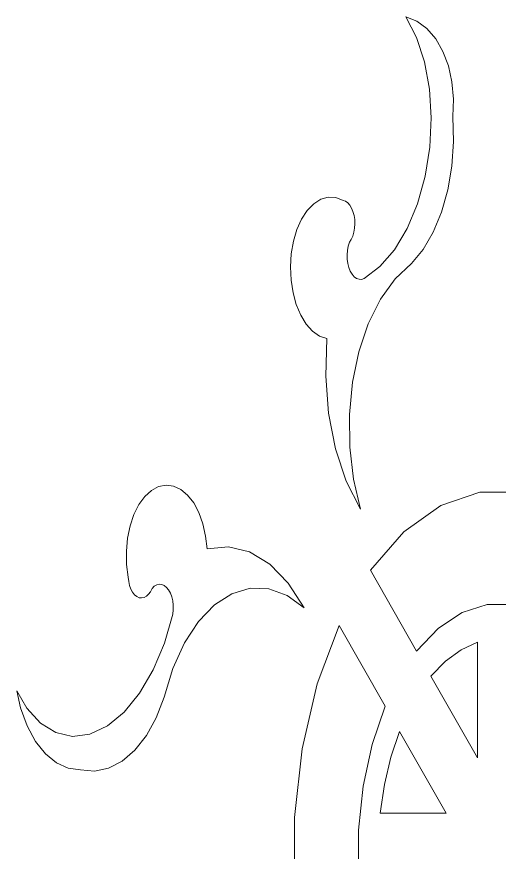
# Model space of a CAD drawing. Header units: centimetres. Extents: x -27 to -16.8, y -8.8 to 8.7.
# Drawn here: x -21.481 to -19.277, y 4.309 to 8.126 of the extents above; entities that cross this region are included whole.
import ezdxf

# ---------------------------------------------------------------- set-up
doc = ezdxf.new("R2010")
doc.units = ezdxf.units.CM
doc.header["$MEASUREMENT"] = 0
doc.layers.add('layer 1', color=7, linetype='Continuous')

msp = doc.modelspace()

# ---------------------------------------------------------------- linework, layer by layer
at = {"layer": 'layer 1', "color": 250, "lineweight": 20}
for points, knots in [([(-19.96206, 6.30887), (-19.96206, 6.30887), (-19.94798, 6.45599), (-19.94798, 6.45599), (-19.94798, 6.45599), (-19.94798, 6.45599), (-19.91891, 6.59576), (-19.91891, 6.59576), (-19.91891, 6.59576), (-19.91891, 6.59576), (-19.87577, 6.72384), (-19.87577, 6.72384), (-19.87577, 6.72384), (-19.87577, 6.72384), (-19.82001, 6.83635), (-19.82001, 6.83635), (-19.82001, 6.83635), (-19.82001, 6.83635), (-19.75346, 6.92852), (-19.75346, 6.92852), (-19.75346, 6.92852), (-19.75346, 6.92852), (-19.67842, 6.99818), (-19.67842, 6.99818), (-19.67842, 6.99818), (-19.67842, 6.99818), (-19.62503, 7.06223), (-19.62503, 7.06223), (-19.62503, 7.06223), (-19.62503, 7.06223), (-19.57859, 7.14141), (-19.57859, 7.14141), (-19.57859, 7.14141), (-19.57859, 7.14141), (-19.54058, 7.23315), (-19.54058, 7.23315), (-19.54058, 7.23315), (-19.54058, 7.23315), (-19.51197, 7.33527), (-19.51197, 7.33527), (-19.51197, 7.33527), (-19.51197, 7.33527), (-19.49361, 7.44388), (-19.49361, 7.44388), (-19.49361, 7.44388), (-19.49361, 7.44388), (-19.48611, 7.55682), (-19.48611, 7.55682), (-19.48611, 7.55682), (-19.48611, 7.55682), (-19.48971, 7.67019), (-19.48971, 7.67019), (-19.48971, 7.67019), (-19.48971, 7.67019), (-19.4868, 7.75024), (-19.4868, 7.75024), (-19.4868, 7.75024), (-19.4868, 7.75024), (-19.49346, 7.82813), (-19.49346, 7.82813), (-19.49346, 7.82813), (-19.49346, 7.82813), (-19.5096, 7.90169), (-19.5096, 7.90169), (-19.5096, 7.90169), (-19.5096, 7.90169), (-19.53461, 7.96789), (-19.53461, 7.96789), (-19.53461, 7.96789), (-19.53461, 7.96789), (-19.56773, 8.02501), (-19.56773, 8.02501), (-19.56773, 8.02501), (-19.56773, 8.02501), (-19.60789, 8.07174), (-19.60789, 8.07174), (-19.60789, 8.07174), (-19.60789, 8.07174), (-19.65379, 8.10593), (-19.65379, 8.10593), (-19.65379, 8.10593), (-19.65379, 8.10593), (-19.70405, 8.12627), (-19.70405, 8.12627), (-19.70405, 8.12627), (-19.70405, 8.12627), (-19.6554, 8.0315), (-19.6554, 8.0315), (-19.6554, 8.0315), (-19.6554, 8.0315), (-19.61906, 7.91986), (-19.61906, 7.91986), (-19.61906, 7.91986), (-19.61906, 7.91986), (-19.59627, 7.79567), (-19.59627, 7.79567), (-19.59627, 7.79567), (-19.59627, 7.79567), (-19.58808, 7.6637), (-19.58808, 7.6637), (-19.58808, 7.6637), (-19.58808, 7.6637), (-19.59458, 7.52956), (-19.59458, 7.52956), (-19.59458, 7.52956), (-19.59458, 7.52956), (-19.61569, 7.39715), (-19.61569, 7.39715), (-19.61569, 7.39715), (-19.61569, 7.39715), (-19.65058, 7.27209), (-19.65058, 7.27209), (-19.65058, 7.27209), (-19.65058, 7.27209), (-19.69785, 7.15915), (-19.69785, 7.15915), (-19.69785, 7.15915), (-19.69785, 7.15915), (-19.75591, 7.06179), (-19.75591, 7.06179), (-19.75591, 7.06179), (-19.75591, 7.06179), (-19.82238, 6.98477), (-19.82238, 6.98477), (-19.82238, 6.98477), (-19.82238, 6.98477), (-19.89497, 6.93025), (-19.89497, 6.93025), (-19.89497, 6.93025), (-19.89497, 6.93025), (-19.90637, 6.92635), (-19.90637, 6.92635), (-19.90637, 6.92635), (-19.90637, 6.92635), (-19.91792, 6.92679), (-19.91792, 6.92679), (-19.91792, 6.92679), (-19.91792, 6.92679), (-19.92924, 6.93068), (-19.92924, 6.93068), (-19.92924, 6.93068), (-19.92924, 6.93068), (-19.93987, 6.93847), (-19.93987, 6.93847), (-19.93987, 6.93847), (-19.93987, 6.93847), (-19.94959, 6.94972), (-19.94959, 6.94972), (-19.94959, 6.94972), (-19.94959, 6.94972), (-19.95793, 6.96357), (-19.95793, 6.96357), (-19.95793, 6.96357), (-19.95793, 6.96357), (-19.96458, 6.98044), (-19.96458, 6.98044), (-19.96458, 6.98044), (-19.96458, 6.98044), (-19.96932, 6.99862), (-19.96932, 6.99862), (-19.96932, 6.99862), (-19.96932, 6.99862), (-19.97208, 7.01852), (-19.97208, 7.01852), (-19.97208, 7.01852), (-19.97208, 7.01852), (-19.97261, 7.03886), (-19.97261, 7.03886), (-19.97261, 7.03886), (-19.97261, 7.03886), (-19.97101, 7.05876), (-19.97101, 7.05876), (-19.97101, 7.05876), (-19.97101, 7.05876), (-19.96726, 7.0778), (-19.96726, 7.0778), (-19.96726, 7.0778), (-19.96726, 7.0778), (-19.9616, 7.09554), (-19.9616, 7.09554), (-19.9616, 7.09554), (-19.9616, 7.09554), (-19.95326, 7.10853), (-19.95326, 7.10853), (-19.95326, 7.10853), (-19.95326, 7.10853), (-19.94638, 7.1241), (-19.94638, 7.1241), (-19.94638, 7.1241), (-19.94638, 7.1241), (-19.94133, 7.14141), (-19.94133, 7.14141), (-19.94133, 7.14141), (-19.94133, 7.14141), (-19.93811, 7.16045), (-19.93811, 7.16045), (-19.93811, 7.16045), (-19.93811, 7.16045), (-19.93689, 7.17992), (-19.93689, 7.17992), (-19.93689, 7.17992), (-19.93689, 7.17992), (-19.93773, 7.1994), (-19.93773, 7.1994), (-19.93773, 7.1994), (-19.93773, 7.1994), (-19.94056, 7.218), (-19.94056, 7.218), (-19.94056, 7.218), (-19.94056, 7.218), (-19.94538, 7.23574), (-19.94538, 7.23574), (-19.94538, 7.23574), (-19.94538, 7.23574), (-19.95196, 7.25175), (-19.95196, 7.25175), (-19.95196, 7.25175), (-19.95196, 7.25175), (-19.95999, 7.26517), (-19.95999, 7.26517), (-19.95999, 7.26517), (-19.95999, 7.26517), (-19.9694, 7.27599), (-19.9694, 7.27599), (-19.9694, 7.27599), (-19.9694, 7.27599), (-19.97973, 7.28334), (-19.97973, 7.28334), (-19.97973, 7.28334), (-19.97973, 7.28334), (-19.99059, 7.28724), (-19.99059, 7.28724), (-19.99059, 7.28724), (-19.99059, 7.28724), (-20.02417, 7.29978), (-20.02417, 7.29978), (-20.02417, 7.29978), (-20.02417, 7.29978), (-20.05844, 7.30152), (-20.05844, 7.30152), (-20.05844, 7.30152), (-20.05844, 7.30152), (-20.09233, 7.292), (-20.09233, 7.292), (-20.09233, 7.292), (-20.09233, 7.292), (-20.12453, 7.27166), (-20.12453, 7.27166), (-20.12453, 7.27166), (-20.12453, 7.27166), (-20.15413, 7.24094), (-20.15413, 7.24094), (-20.15413, 7.24094), (-20.15413, 7.24094), (-20.17999, 7.20156), (-20.17999, 7.20156), (-20.17999, 7.20156), (-20.17999, 7.20156), (-20.20118, 7.15396), (-20.20118, 7.15396), (-20.20118, 7.15396), (-20.20118, 7.15396), (-20.21709, 7.10074), (-20.21709, 7.10074), (-20.21709, 7.10074), (-20.21709, 7.10074), (-20.22703, 7.04319), (-20.22703, 7.04319), (-20.22703, 7.04319), (-20.22703, 7.04319), (-20.23078, 6.98347), (-20.23078, 6.98347), (-20.23078, 6.98347), (-20.23078, 6.98347), (-20.22818, 6.92332), (-20.22818, 6.92332), (-20.22818, 6.92332), (-20.22818, 6.92332), (-20.2193, 6.86534), (-20.2193, 6.86534), (-20.2193, 6.86534), (-20.2193, 6.86534), (-20.20439, 6.81082), (-20.20439, 6.81082), (-20.20439, 6.81082), (-20.20439, 6.81082), (-20.18412, 6.76236), (-20.18412, 6.76236), (-20.18412, 6.76236), (-20.18412, 6.76236), (-20.15903, 6.72125), (-20.15903, 6.72125), (-20.15903, 6.72125), (-20.15903, 6.72125), (-20.13004, 6.68923), (-20.13004, 6.68923), (-20.13004, 6.68923), (-20.13004, 6.68923), (-20.09821, 6.66673), (-20.09821, 6.66673), (-20.09821, 6.66673), (-20.09821, 6.66673), (-20.06448, 6.65548), (-20.06448, 6.65548), (-20.06448, 6.65548), (-20.06448, 6.65548), (-20.07006, 6.48412), (-20.07006, 6.48412), (-20.07006, 6.48412), (-20.07006, 6.48412), (-20.05675, 6.3145), (-20.05675, 6.3145), (-20.05675, 6.3145), (-20.05675, 6.3145), (-20.02493, 6.15266), (-20.02493, 6.15266), (-20.02493, 6.15266), (-20.02493, 6.15266), (-19.9759, 6.00468), (-19.9759, 6.00468), (-19.9759, 6.00468), (-19.9759, 6.00468), (-19.91157, 5.87616), (-19.91157, 5.87616), (-19.91157, 5.87616), (-19.91157, 5.87616), (-19.94347, 6.0142), (-19.94347, 6.0142), (-19.94347, 6.0142), (-19.94347, 6.0142), (-19.96053, 6.16002), (-19.96053, 6.16002), (-19.96053, 6.16002), (-19.96053, 6.16002), (-19.96206, 6.30887), (-19.96206, 6.30887)], [0, 0, 0, 0, 0.0117647, 0.0117647, 0.0117647, 0.0117647, 0.0235294, 0.0235294, 0.0235294, 0.0235294, 0.0352941, 0.0352941, 0.0352941, 0.0352941, 0.0470588, 0.0470588, 0.0470588, 0.0470588, 0.0588235, 0.0588235, 0.0588235, 0.0588235, 0.0705882, 0.0705882, 0.0705882, 0.0705882, 0.0823529, 0.0823529, 0.0823529, 0.0823529, 0.0941176, 0.0941176, 0.0941176, 0.0941176, 0.1058824, 0.1058824, 0.1058824, 0.1058824, 0.1176471, 0.1176471, 0.1176471, 0.1176471, 0.1294118, 0.1294118, 0.1294118, 0.1294118, 0.1411765, 0.1411765, 0.1411765, 0.1411765, 0.1529412, 0.1529412, 0.1529412, 0.1529412, 0.1647059, 0.1647059, 0.1647059, 0.1647059, 0.1764706, 0.1764706, 0.1764706, 0.1764706, 0.1882353, 0.1882353, 0.1882353, 0.1882353, 0.2, 0.2, 0.2, 0.2, 0.2117647, 0.2117647, 0.2117647, 0.2117647, 0.2235294, 0.2235294, 0.2235294, 0.2235294, 0.2352941, 0.2352941, 0.2352941, 0.2352941, 0.2470588, 0.2470588, 0.2470588, 0.2470588, 0.2588235, 0.2588235, 0.2588235, 0.2588235, 0.2705882, 0.2705882, 0.2705882, 0.2705882, 0.2823529, 0.2823529, 0.2823529, 0.2823529, 0.2941176, 0.2941176, 0.2941176, 0.2941176, 0.3058824, 0.3058824, 0.3058824, 0.3058824, 0.3176471, 0.3176471, 0.3176471, 0.3176471, 0.3294118, 0.3294118, 0.3294118, 0.3294118, 0.3411765, 0.3411765, 0.3411765, 0.3411765, 0.3529412, 0.3529412, 0.3529412, 0.3529412, 0.3647059, 0.3647059, 0.3647059, 0.3647059, 0.3764706, 0.3764706, 0.3764706, 0.3764706, 0.3882353, 0.3882353, 0.3882353, 0.3882353, 0.4, 0.4, 0.4, 0.4, 0.4117647, 0.4117647, 0.4117647, 0.4117647, 0.4235294, 0.4235294, 0.4235294, 0.4235294, 0.4352941, 0.4352941, 0.4352941, 0.4352941, 0.4470588, 0.4470588, 0.4470588, 0.4470588, 0.4588235, 0.4588235, 0.4588235, 0.4588235, 0.4705882, 0.4705882, 0.4705882, 0.4705882, 0.4823529, 0.4823529, 0.4823529, 0.4823529, 0.4941176, 0.4941176, 0.4941176, 0.4941176, 0.5058824, 0.5058824, 0.5058824, 0.5058824, 0.5176471, 0.5176471, 0.5176471, 0.5176471, 0.5294118, 0.5294118, 0.5294118, 0.5294118, 0.5411765, 0.5411765, 0.5411765, 0.5411765, 0.5529412, 0.5529412, 0.5529412, 0.5529412, 0.5647059, 0.5647059, 0.5647059, 0.5647059, 0.5764706, 0.5764706, 0.5764706, 0.5764706, 0.5882353, 0.5882353, 0.5882353, 0.5882353, 0.6, 0.6, 0.6, 0.6, 0.6117647, 0.6117647, 0.6117647, 0.6117647, 0.6235294, 0.6235294, 0.6235294, 0.6235294, 0.6352941, 0.6352941, 0.6352941, 0.6352941, 0.6470588, 0.6470588, 0.6470588, 0.6470588, 0.6588235, 0.6588235, 0.6588235, 0.6588235, 0.6705882, 0.6705882, 0.6705882, 0.6705882, 0.6823529, 0.6823529, 0.6823529, 0.6823529, 0.6941176, 0.6941176, 0.6941176, 0.6941176, 0.7058824, 0.7058824, 0.7058824, 0.7058824, 0.7176471, 0.7176471, 0.7176471, 0.7176471, 0.7294118, 0.7294118, 0.7294118, 0.7294118, 0.7411765, 0.7411765, 0.7411765, 0.7411765, 0.7529412, 0.7529412, 0.7529412, 0.7529412, 0.7647059, 0.7647059, 0.7647059, 0.7647059, 0.7764706, 0.7764706, 0.7764706, 0.7764706, 0.7882353, 0.7882353, 0.7882353, 0.7882353, 0.8, 0.8, 0.8, 0.8, 0.8117647, 0.8117647, 0.8117647, 0.8117647, 0.8235294, 0.8235294, 0.8235294, 0.8235294, 0.8352941, 0.8352941, 0.8352941, 0.8352941, 0.8470588, 0.8470588, 0.8470588, 0.8470588, 0.8588235, 0.8588235, 0.8588235, 0.8588235, 0.8705882, 0.8705882, 0.8705882, 0.8705882, 0.8823529, 0.8823529, 0.8823529, 0.8823529, 0.8941176, 0.8941176, 0.8941176, 0.8941176, 0.9058824, 0.9058824, 0.9058824, 0.9058824, 0.9176471, 0.9176471, 0.9176471, 0.9176471, 0.9294118, 0.9294118, 0.9294118, 0.9294118, 0.9411765, 0.9411765, 0.9411765, 0.9411765, 0.9529412, 0.9529412, 0.9529412, 0.9529412, 0.9647059, 0.9647059, 0.9647059, 0.9647059, 0.9764706, 0.9764706, 0.9764706, 0.9764706, 1, 1, 1, 1]), ([(-20.94102, 4.77491), (-20.94102, 4.77491), (-20.88877, 4.84198), (-20.88877, 4.84198), (-20.88877, 4.84198), (-20.88877, 4.84198), (-20.84364, 4.92333), (-20.84364, 4.92333), (-20.84364, 4.92333), (-20.84364, 4.92333), (-20.80715, 5.01723), (-20.80715, 5.01723), (-20.80715, 5.01723), (-20.80715, 5.01723), (-20.76753, 5.14877), (-20.76753, 5.14877), (-20.76753, 5.14877), (-20.76753, 5.14877), (-20.7149, 5.2656), (-20.7149, 5.2656), (-20.7149, 5.2656), (-20.7149, 5.2656), (-20.65096, 5.3634), (-20.65096, 5.3634), (-20.65096, 5.3634), (-20.65096, 5.3634), (-20.5779, 5.43912), (-20.5779, 5.43912), (-20.5779, 5.43912), (-20.5779, 5.43912), (-20.49812, 5.49018), (-20.49812, 5.49018), (-20.49812, 5.49018), (-20.49812, 5.49018), (-20.41444, 5.51485), (-20.41444, 5.51485), (-20.41444, 5.51485), (-20.41444, 5.51485), (-20.32961, 5.51225), (-20.32961, 5.51225), (-20.32961, 5.51225), (-20.32961, 5.51225), (-20.24646, 5.48239), (-20.24646, 5.48239), (-20.24646, 5.48239), (-20.24646, 5.48239), (-20.1679, 5.42614), (-20.1679, 5.42614), (-20.1679, 5.42614), (-20.1679, 5.42614), (-20.24118, 5.53908), (-20.24118, 5.53908), (-20.24118, 5.53908), (-20.24118, 5.53908), (-20.32548, 5.62519), (-20.32548, 5.62519), (-20.32548, 5.62519), (-20.32548, 5.62519), (-20.41773, 5.68101), (-20.41773, 5.68101), (-20.41773, 5.68101), (-20.41773, 5.68101), (-20.51434, 5.70437), (-20.51434, 5.70437), (-20.51434, 5.70437), (-20.51434, 5.70437), (-20.61179, 5.69485), (-20.61179, 5.69485), (-20.61179, 5.69485), (-20.61179, 5.69485), (-20.61837, 5.7537), (-20.61837, 5.7537), (-20.61837, 5.7537), (-20.61837, 5.7537), (-20.63107, 5.80952), (-20.63107, 5.80952), (-20.63107, 5.80952), (-20.63107, 5.80952), (-20.64943, 5.86058), (-20.64943, 5.86058), (-20.64943, 5.86058), (-20.64943, 5.86058), (-20.67283, 5.90472), (-20.67283, 5.90472), (-20.67283, 5.90472), (-20.67283, 5.90472), (-20.70045, 5.9402), (-20.70045, 5.9402), (-20.70045, 5.9402), (-20.70045, 5.9402), (-20.73135, 5.96616), (-20.73135, 5.96616), (-20.73135, 5.96616), (-20.73135, 5.96616), (-20.76447, 5.98218), (-20.76447, 5.98218), (-20.76447, 5.98218), (-20.76447, 5.98218), (-20.79866, 5.9865), (-20.79866, 5.9865), (-20.79866, 5.9865), (-20.79866, 5.9865), (-20.83278, 5.98001), (-20.83278, 5.98001), (-20.83278, 5.98001), (-20.83278, 5.98001), (-20.8656, 5.96227), (-20.8656, 5.96227), (-20.8656, 5.96227), (-20.8656, 5.96227), (-20.89596, 5.93458), (-20.89596, 5.93458), (-20.89596, 5.93458), (-20.89596, 5.93458), (-20.92289, 5.89736), (-20.92289, 5.89736), (-20.92289, 5.89736), (-20.92289, 5.89736), (-20.94546, 5.85193), (-20.94546, 5.85193), (-20.94546, 5.85193), (-20.94546, 5.85193), (-20.9629, 5.8), (-20.9629, 5.8), (-20.9629, 5.8), (-20.9629, 5.8), (-20.97452, 5.74332), (-20.97452, 5.74332), (-20.97452, 5.74332), (-20.97452, 5.74332), (-20.97995, 5.68404), (-20.97995, 5.68404), (-20.97995, 5.68404), (-20.97995, 5.68404), (-20.97911, 5.62389), (-20.97911, 5.62389), (-20.97911, 5.62389), (-20.97911, 5.62389), (-20.97184, 5.56504), (-20.97184, 5.56504), (-20.97184, 5.56504), (-20.97184, 5.56504), (-20.96955, 5.546), (-20.96955, 5.546), (-20.96955, 5.546), (-20.96955, 5.546), (-20.96534, 5.52783), (-20.96534, 5.52783), (-20.96534, 5.52783), (-20.96534, 5.52783), (-20.95922, 5.51138), (-20.95922, 5.51138), (-20.95922, 5.51138), (-20.95922, 5.51138), (-20.95157, 5.4971), (-20.95157, 5.4971), (-20.95157, 5.4971), (-20.95157, 5.4971), (-20.94255, 5.48542), (-20.94255, 5.48542), (-20.94255, 5.48542), (-20.94255, 5.48542), (-20.93245, 5.4772), (-20.93245, 5.4772), (-20.93245, 5.4772), (-20.93245, 5.4772), (-20.92167, 5.47201), (-20.92167, 5.47201), (-20.92167, 5.47201), (-20.92167, 5.47201), (-20.91057, 5.47071), (-20.91057, 5.47071), (-20.91057, 5.47071), (-20.91057, 5.47071), (-20.89948, 5.47287), (-20.89948, 5.47287), (-20.89948, 5.47287), (-20.89948, 5.47287), (-20.88877, 5.4785), (-20.88877, 5.4785), (-20.88877, 5.4785), (-20.88877, 5.4785), (-20.87891, 5.48758), (-20.87891, 5.48758), (-20.87891, 5.48758), (-20.87891, 5.48758), (-20.87003, 5.49927), (-20.87003, 5.49927), (-20.87003, 5.49927), (-20.87003, 5.49927), (-20.86261, 5.51398), (-20.86261, 5.51398), (-20.86261, 5.51398), (-20.86261, 5.51398), (-20.85259, 5.52393), (-20.85259, 5.52393), (-20.85259, 5.52393), (-20.85259, 5.52393), (-20.84165, 5.53042), (-20.84165, 5.53042), (-20.84165, 5.53042), (-20.84165, 5.53042), (-20.83026, 5.53345), (-20.83026, 5.53345), (-20.83026, 5.53345), (-20.83026, 5.53345), (-20.8187, 5.53259), (-20.8187, 5.53259), (-20.8187, 5.53259), (-20.8187, 5.53259), (-20.80746, 5.52783), (-20.80746, 5.52783), (-20.80746, 5.52783), (-20.80746, 5.52783), (-20.7969, 5.51917), (-20.7969, 5.51917), (-20.7969, 5.51917), (-20.7969, 5.51917), (-20.7875, 5.50749), (-20.7875, 5.50749), (-20.7875, 5.50749), (-20.7875, 5.50749), (-20.77946, 5.49278), (-20.77946, 5.49278), (-20.77946, 5.49278), (-20.77946, 5.49278), (-20.77312, 5.4759), (-20.77312, 5.4759), (-20.77312, 5.4759), (-20.77312, 5.4759), (-20.76876, 5.45729), (-20.76876, 5.45729), (-20.76876, 5.45729), (-20.76876, 5.45729), (-20.76646, 5.43739), (-20.76646, 5.43739), (-20.76646, 5.43739), (-20.76646, 5.43739), (-20.76631, 5.41705), (-20.76631, 5.41705), (-20.76631, 5.41705), (-20.76631, 5.41705), (-20.7683, 5.39715), (-20.7683, 5.39715), (-20.7683, 5.39715), (-20.7683, 5.39715), (-20.80647, 5.2643), (-20.80647, 5.2643), (-20.80647, 5.2643), (-20.80647, 5.2643), (-20.85749, 5.14228), (-20.85749, 5.14228), (-20.85749, 5.14228), (-20.85749, 5.14228), (-20.9196, 5.03627), (-20.9196, 5.03627), (-20.9196, 5.03627), (-20.9196, 5.03627), (-20.99028, 4.94972), (-20.99028, 4.94972), (-20.99028, 4.94972), (-20.99028, 4.94972), (-21.06693, 4.88655), (-21.06693, 4.88655), (-21.06693, 4.88655), (-21.06693, 4.88655), (-21.14648, 4.8489), (-21.14648, 4.8489), (-21.14648, 4.8489), (-21.14648, 4.8489), (-21.22596, 4.83852), (-21.22596, 4.83852), (-21.22596, 4.83852), (-21.22596, 4.83852), (-21.3023, 4.85539), (-21.3023, 4.85539), (-21.3023, 4.85539), (-21.3023, 4.85539), (-21.37259, 4.89866), (-21.37259, 4.89866), (-21.37259, 4.89866), (-21.37259, 4.89866), (-21.4341, 4.96746), (-21.4341, 4.96746), (-21.4341, 4.96746), (-21.4341, 4.96746), (-21.48091, 5.04579), (-21.48091, 5.04579), (-21.48091, 5.04579), (-21.48091, 5.04579), (-21.46324, 4.96833), (-21.46324, 4.96833), (-21.46324, 4.96833), (-21.46324, 4.96833), (-21.43295, 4.88655), (-21.43295, 4.88655), (-21.43295, 4.88655), (-21.43295, 4.88655), (-21.39462, 4.81558), (-21.39462, 4.81558), (-21.39462, 4.81558), (-21.39462, 4.81558), (-21.34949, 4.7589), (-21.34949, 4.7589), (-21.34949, 4.7589), (-21.34949, 4.7589), (-21.29924, 4.71736), (-21.29924, 4.71736), (-21.29924, 4.71736), (-21.29924, 4.71736), (-21.24546, 4.69269), (-21.24546, 4.69269), (-21.24546, 4.69269), (-21.24546, 4.69269), (-21.19, 4.68577), (-21.19, 4.68577), (-21.19, 4.68577), (-21.19, 4.68577), (-21.12537, 4.67971), (-21.12537, 4.67971), (-21.12537, 4.67971), (-21.12537, 4.67971), (-21.06111, 4.69269), (-21.06111, 4.69269), (-21.06111, 4.69269), (-21.06111, 4.69269), (-20.99908, 4.72471), (-20.99908, 4.72471), (-20.99908, 4.72471), (-20.99908, 4.72471), (-20.94102, 4.77491), (-20.94102, 4.77491)], [0, 0, 0, 0, 0.0119048, 0.0119048, 0.0119048, 0.0119048, 0.0238095, 0.0238095, 0.0238095, 0.0238095, 0.0357143, 0.0357143, 0.0357143, 0.0357143, 0.047619, 0.047619, 0.047619, 0.047619, 0.0595238, 0.0595238, 0.0595238, 0.0595238, 0.0714286, 0.0714286, 0.0714286, 0.0714286, 0.0833333, 0.0833333, 0.0833333, 0.0833333, 0.0952381, 0.0952381, 0.0952381, 0.0952381, 0.1071429, 0.1071429, 0.1071429, 0.1071429, 0.1190476, 0.1190476, 0.1190476, 0.1190476, 0.1309524, 0.1309524, 0.1309524, 0.1309524, 0.1428571, 0.1428571, 0.1428571, 0.1428571, 0.1547619, 0.1547619, 0.1547619, 0.1547619, 0.1666667, 0.1666667, 0.1666667, 0.1666667, 0.1785714, 0.1785714, 0.1785714, 0.1785714, 0.1904762, 0.1904762, 0.1904762, 0.1904762, 0.202381, 0.202381, 0.202381, 0.202381, 0.2142857, 0.2142857, 0.2142857, 0.2142857, 0.2261905, 0.2261905, 0.2261905, 0.2261905, 0.2380952, 0.2380952, 0.2380952, 0.2380952, 0.25, 0.25, 0.25, 0.25, 0.2619048, 0.2619048, 0.2619048, 0.2619048, 0.2738095, 0.2738095, 0.2738095, 0.2738095, 0.2857143, 0.2857143, 0.2857143, 0.2857143, 0.297619, 0.297619, 0.297619, 0.297619, 0.3095238, 0.3095238, 0.3095238, 0.3095238, 0.3214286, 0.3214286, 0.3214286, 0.3214286, 0.3333333, 0.3333333, 0.3333333, 0.3333333, 0.3452381, 0.3452381, 0.3452381, 0.3452381, 0.3571429, 0.3571429, 0.3571429, 0.3571429, 0.3690476, 0.3690476, 0.3690476, 0.3690476, 0.3809524, 0.3809524, 0.3809524, 0.3809524, 0.3928571, 0.3928571, 0.3928571, 0.3928571, 0.4047619, 0.4047619, 0.4047619, 0.4047619, 0.4166667, 0.4166667, 0.4166667, 0.4166667, 0.4285714, 0.4285714, 0.4285714, 0.4285714, 0.4404762, 0.4404762, 0.4404762, 0.4404762, 0.452381, 0.452381, 0.452381, 0.452381, 0.4642857, 0.4642857, 0.4642857, 0.4642857, 0.4761905, 0.4761905, 0.4761905, 0.4761905, 0.4880952, 0.4880952, 0.4880952, 0.4880952, 0.5, 0.5, 0.5, 0.5, 0.5119048, 0.5119048, 0.5119048, 0.5119048, 0.5238095, 0.5238095, 0.5238095, 0.5238095, 0.5357143, 0.5357143, 0.5357143, 0.5357143, 0.547619, 0.547619, 0.547619, 0.547619, 0.5595238, 0.5595238, 0.5595238, 0.5595238, 0.5714286, 0.5714286, 0.5714286, 0.5714286, 0.5833333, 0.5833333, 0.5833333, 0.5833333, 0.5952381, 0.5952381, 0.5952381, 0.5952381, 0.6071429, 0.6071429, 0.6071429, 0.6071429, 0.6190476, 0.6190476, 0.6190476, 0.6190476, 0.6309524, 0.6309524, 0.6309524, 0.6309524, 0.6428571, 0.6428571, 0.6428571, 0.6428571, 0.6547619, 0.6547619, 0.6547619, 0.6547619, 0.6666667, 0.6666667, 0.6666667, 0.6666667, 0.6785714, 0.6785714, 0.6785714, 0.6785714, 0.6904762, 0.6904762, 0.6904762, 0.6904762, 0.702381, 0.702381, 0.702381, 0.702381, 0.7142857, 0.7142857, 0.7142857, 0.7142857, 0.7261905, 0.7261905, 0.7261905, 0.7261905, 0.7380952, 0.7380952, 0.7380952, 0.7380952, 0.75, 0.75, 0.75, 0.75, 0.7619048, 0.7619048, 0.7619048, 0.7619048, 0.7738095, 0.7738095, 0.7738095, 0.7738095, 0.7857143, 0.7857143, 0.7857143, 0.7857143, 0.797619, 0.797619, 0.797619, 0.797619, 0.8095238, 0.8095238, 0.8095238, 0.8095238, 0.8214286, 0.8214286, 0.8214286, 0.8214286, 0.8333333, 0.8333333, 0.8333333, 0.8333333, 0.8452381, 0.8452381, 0.8452381, 0.8452381, 0.8571429, 0.8571429, 0.8571429, 0.8571429, 0.8690476, 0.8690476, 0.8690476, 0.8690476, 0.8809524, 0.8809524, 0.8809524, 0.8809524, 0.8928571, 0.8928571, 0.8928571, 0.8928571, 0.9047619, 0.9047619, 0.9047619, 0.9047619, 0.9166667, 0.9166667, 0.9166667, 0.9166667, 0.9285714, 0.9285714, 0.9285714, 0.9285714, 0.9404762, 0.9404762, 0.9404762, 0.9404762, 0.952381, 0.952381, 0.952381, 0.952381, 0.9642857, 0.9642857, 0.9642857, 0.9642857, 0.9761905, 0.9761905, 0.9761905, 0.9761905, 1, 1, 1, 1]), ([(-18.89497, 5.22839), (-18.89497, 5.22839), (-18.99449, 5.33267), (-18.99449, 5.33267), (-18.99449, 5.33267), (-18.99449, 5.33267), (-19.10303, 5.40407), (-19.10303, 5.40407), (-19.10303, 5.40407), (-19.10303, 5.40407), (-19.21709, 5.44042), (-19.21709, 5.44042), (-19.21709, 5.44042), (-19.21709, 5.44042), (-19.33305, 5.44042), (-19.33305, 5.44042), (-19.33305, 5.44042), (-19.33305, 5.44042), (-19.4471, 5.40407), (-19.4471, 5.40407), (-19.4471, 5.40407), (-19.4471, 5.40407), (-19.55565, 5.33267), (-19.55565, 5.33267), (-19.55565, 5.33267), (-19.55565, 5.33267), (-19.65516, 5.22839), (-19.65516, 5.22839), (-19.65516, 5.22839), (-19.65516, 5.22839), (-19.86537, 5.59749), (-19.86537, 5.59749), (-19.86537, 5.59749), (-19.86537, 5.59749), (-19.71322, 5.77274), (-19.71322, 5.77274), (-19.71322, 5.77274), (-19.71322, 5.77274), (-19.54463, 5.89304), (-19.54463, 5.89304), (-19.54463, 5.89304), (-19.54463, 5.89304), (-19.36602, 5.95448), (-19.36602, 5.95448), (-19.36602, 5.95448), (-19.36602, 5.95448), (-19.18404, 5.95448), (-19.18404, 5.95448), (-19.18404, 5.95448), (-19.18404, 5.95448), (-19.00543, 5.89304), (-19.00543, 5.89304), (-19.00543, 5.89304), (-19.00543, 5.89304), (-18.83691, 5.77274), (-18.83691, 5.77274), (-18.83691, 5.77274), (-18.83691, 5.77274), (-18.68477, 5.59749), (-18.68477, 5.59749), (-18.68477, 5.59749), (-18.68477, 5.59749), (-18.89497, 5.22839), (-18.89497, 5.22839)], [0, 0, 0, 0, 0.0588235, 0.0588235, 0.0588235, 0.0588235, 0.1176471, 0.1176471, 0.1176471, 0.1176471, 0.1764706, 0.1764706, 0.1764706, 0.1764706, 0.2352941, 0.2352941, 0.2352941, 0.2352941, 0.2941176, 0.2941176, 0.2941176, 0.2941176, 0.3529412, 0.3529412, 0.3529412, 0.3529412, 0.4117647, 0.4117647, 0.4117647, 0.4117647, 0.4705882, 0.4705882, 0.4705882, 0.4705882, 0.5294118, 0.5294118, 0.5294118, 0.5294118, 0.5882353, 0.5882353, 0.5882353, 0.5882353, 0.6470588, 0.6470588, 0.6470588, 0.6470588, 0.7058824, 0.7058824, 0.7058824, 0.7058824, 0.7647059, 0.7647059, 0.7647059, 0.7647059, 0.8235294, 0.8235294, 0.8235294, 0.8235294, 0.8823529, 0.8823529, 0.8823529, 0.8823529, 1, 1, 1, 1]), ([(-19.85833, 3.81645), (-19.85833, 3.81645), (-19.80318, 3.65548), (-19.80318, 3.65548), (-19.80318, 3.65548), (-19.80318, 3.65548), (-20.01376, 3.28545), (-20.01376, 3.28545), (-20.01376, 3.28545), (-20.01376, 3.28545), (-20.10892, 3.53995), (-20.10892, 3.53995), (-20.10892, 3.53995), (-20.10892, 3.53995), (-20.17761, 3.83592), (-20.17761, 3.83592), (-20.17761, 3.83592), (-20.17761, 3.83592), (-20.21265, 4.1492), (-20.21265, 4.1492), (-20.21265, 4.1492), (-20.21265, 4.1492), (-20.21265, 4.46855), (-20.21265, 4.46855), (-20.21265, 4.46855), (-20.21265, 4.46855), (-20.17761, 4.78226), (-20.17761, 4.78226), (-20.17761, 4.78226), (-20.17761, 4.78226), (-20.10892, 5.07824), (-20.10892, 5.07824), (-20.10892, 5.07824), (-20.10892, 5.07824), (-20.0091, 5.34522), (-20.0091, 5.34522), (-20.0091, 5.34522), (-20.0091, 5.34522), (-19.79889, 4.97612), (-19.79889, 4.97612), (-19.79889, 4.97612), (-19.79889, 4.97612), (-19.85833, 4.8013), (-19.85833, 4.8013), (-19.85833, 4.8013), (-19.85833, 4.8013), (-19.89895, 4.61091), (-19.89895, 4.61091), (-19.89895, 4.61091), (-19.89895, 4.61091), (-19.91968, 4.41056), (-19.91968, 4.41056), (-19.91968, 4.41056), (-19.91968, 4.41056), (-19.91968, 4.20719), (-19.91968, 4.20719), (-19.91968, 4.20719), (-19.91968, 4.20719), (-19.89895, 4.00727), (-19.89895, 4.00727), (-19.89895, 4.00727), (-19.89895, 4.00727), (-19.85833, 3.81645), (-19.85833, 3.81645)], [0, 0, 0, 0, 0.0588235, 0.0588235, 0.0588235, 0.0588235, 0.1176471, 0.1176471, 0.1176471, 0.1176471, 0.1764706, 0.1764706, 0.1764706, 0.1764706, 0.2352941, 0.2352941, 0.2352941, 0.2352941, 0.2941176, 0.2941176, 0.2941176, 0.2941176, 0.3529412, 0.3529412, 0.3529412, 0.3529412, 0.4117647, 0.4117647, 0.4117647, 0.4117647, 0.4705882, 0.4705882, 0.4705882, 0.4705882, 0.5294118, 0.5294118, 0.5294118, 0.5294118, 0.5882353, 0.5882353, 0.5882353, 0.5882353, 0.6470588, 0.6470588, 0.6470588, 0.6470588, 0.7058824, 0.7058824, 0.7058824, 0.7058824, 0.7647059, 0.7647059, 0.7647059, 0.7647059, 0.8235294, 0.8235294, 0.8235294, 0.8235294, 0.8823529, 0.8823529, 0.8823529, 0.8823529, 1, 1, 1, 1]), ([(-19.37673, 4.73986), (-19.37673, 4.73986), (-19.58953, 5.11329), (-19.58953, 5.11329), (-19.58953, 5.11329), (-19.58953, 5.11329), (-19.52291, 5.18209), (-19.52291, 5.18209), (-19.52291, 5.18209), (-19.52291, 5.18209), (-19.45154, 5.23401), (-19.45154, 5.23401), (-19.45154, 5.23401), (-19.45154, 5.23401), (-19.37673, 5.2682), (-19.37673, 5.2682), (-19.37673, 5.2682), (-19.37673, 5.2682), (-19.37673, 4.73986), (-19.37673, 4.73986)], [0, 0, 0, 0, 0.1666667, 0.1666667, 0.1666667, 0.1666667, 0.3333333, 0.3333333, 0.3333333, 0.3333333, 0.5, 0.5, 0.5, 0.5, 0.6666667, 0.6666667, 0.6666667, 0.6666667, 1, 1, 1, 1]), ([(-19.52046, 4.48759), (-19.52046, 4.48759), (-19.82138, 4.48759), (-19.82138, 4.48759), (-19.82138, 4.48759), (-19.82138, 4.48759), (-19.80203, 4.6187), (-19.80203, 4.6187), (-19.80203, 4.6187), (-19.80203, 4.6187), (-19.77243, 4.74418), (-19.77243, 4.74418), (-19.77243, 4.74418), (-19.77243, 4.74418), (-19.73326, 4.86102), (-19.73326, 4.86102), (-19.73326, 4.86102), (-19.73326, 4.86102), (-19.52046, 4.48759), (-19.52046, 4.48759)], [0, 0, 0, 0, 0.1666667, 0.1666667, 0.1666667, 0.1666667, 0.3333333, 0.3333333, 0.3333333, 0.3333333, 0.5, 0.5, 0.5, 0.5, 0.6666667, 0.6666667, 0.6666667, 0.6666667, 1, 1, 1, 1])]:
    msp.add_open_spline(points, degree=3, knots=knots, dxfattribs=at)

doc.saveas('drawing.dxf')
